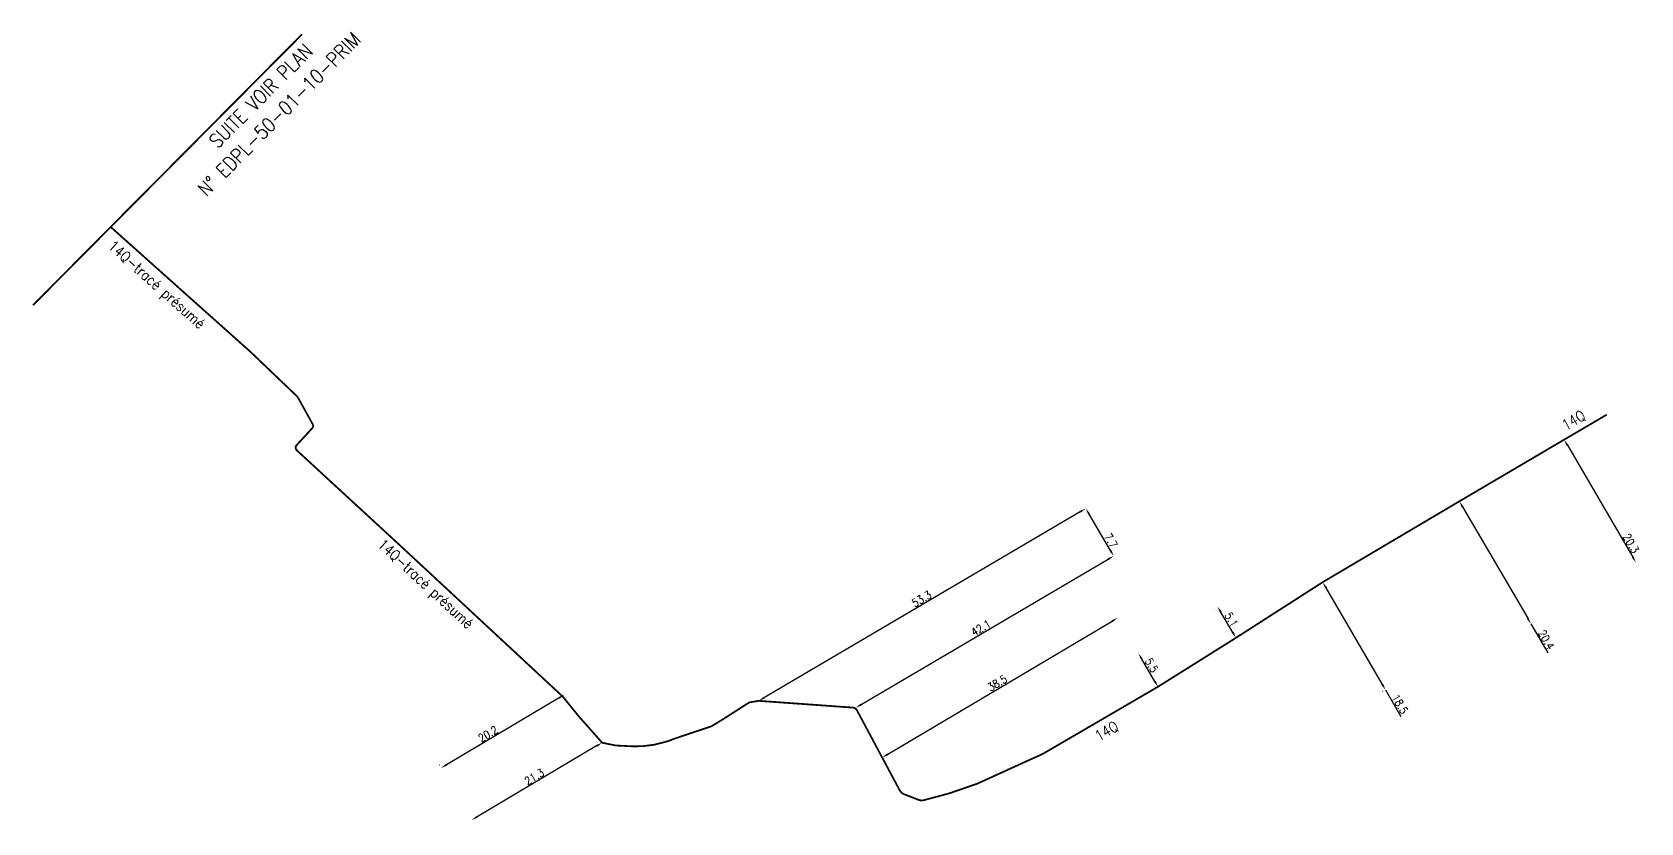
# Model space of a CAD drawing. Header units: millimetres. Extents: x 266003 to 267005, y 124000 to 124996.
# Drawn here: x 266778.6 to 267004.8, y 124747.5 to 124858.6 of the extents above; entities that cross this region are included whole.
import ezdxf
from ezdxf.enums import TextEntityAlignment as Align

# ---------------------------------------------------------------- set-up
doc = ezdxf.new("R2010")
doc.units = ezdxf.units.MM
doc.header["$PDMODE"] = 34
doc.linetypes.add('CENTER2', pattern=[28.575, 19.05, -3.175, 3.175, -3.175])
doc.linetypes.add('S_ST', pattern=[14, 8, -1.5, 0, -1.5, 0, -1.5, 0, -1.5])
doc.layers.get('DEFPOINTS').update_dxf_attribs({"linetype": 'CONTINUOUS'})
doc.layers.add('S_100', color=5, linetype='CONTINUOUS')
doc.layers.add('S_900', color=7, linetype='CONTINUOUS')
doc.styles.get("Standard").update_dxf_attribs({"font": 'romans.shx', "width": 0.85})
doc.dimstyles.get("Standard").update_dxf_attribs({"dimtxt": 1.5, "dimasz": 1.2, "dimexe": 0.625, "dimexo": 0.625, "dimgap": 0.25, "dimtad": 1, "dimdec": 1, "dimzin": 0, "dimdsep": 46, "dimtxsty": 'Standard', "dimcen": -0.5, "dimadec": 0, "dimazin": 0, "dimtfac": 1, "dimtdec": 1, "dimtmove": 0, "dimatfit": 3, "dimfxl": 0, "dimtolj": 1, "dimtzin": 0, "dimarcsym": 0})

# ---------------------------------------------------------------- blocks, each defined once
blk = doc.blocks.new('*D71')
at = {"layer": 'DEFPOINTS', "color": 0, "linetype": 'Continuous'}
for p in [(266931.24, 124776.29), (266931.24, 124776.29), (266898.14, 124756.65)]:
    blk.add_point(p, dxfattribs=at)
at = {"layer": 'S_100', "color": 0, "linetype": 'Continuous', "lineweight": -2}
blk.add_line((266898.91, 124757.11), (266930.47, 124775.83), dxfattribs=at)
at = {"layer": 'S_100', "color": 0, "linetype": 'Continuous'}
for points in [[(266930.39, 124775.96), (266930.54, 124775.7), (266931.24, 124776.29)], [(266898.83, 124757.24), (266898.99, 124756.98), (266898.14, 124756.65)]]:
    blk.add_solid(points, dxfattribs=at)
at = {"layer": 'S_100', "color": 0, "linetype": 'Continuous', "insert": (266914.31, 124767.12), "char_height": 1.125, "attachment_point": 5, "rotation": 30.6821}
blk.add_mtext('\\A1;38.5', dxfattribs=at)
blk = doc.blocks.new('*D72')
at = {"layer": 'DEFPOINTS', "color": 0, "linetype": 'Continuous'}
for p in [(266930.68, 124784.98), (266930.68, 124784.98), (266894.39, 124763.64)]:
    blk.add_point(p, dxfattribs=at)
at = {"layer": 'S_100', "color": 0, "linetype": 'Continuous', "lineweight": -2}
for p, q in [((266895.16, 124764.09), (266929.9, 124784.53)), ((266894.15, 124764.04), (266894.15, 124764.04))]:
    blk.add_line(p, q, dxfattribs=at)
at = {"layer": 'S_100', "color": 0, "linetype": 'Continuous'}
for points in [[(266929.82, 124784.66), (266929.98, 124784.4), (266930.68, 124784.98)], [(266895.09, 124764.22), (266895.24, 124763.97), (266894.39, 124763.64)]]:
    blk.add_solid(points, dxfattribs=at)
at = {"layer": 'S_100', "color": 0, "linetype": 'Continuous', "insert": (266912, 124774.87), "char_height": 1.125, "attachment_point": 5, "rotation": 30.4651}
blk.add_mtext('\\A1;42.1', dxfattribs=at)
blk = doc.blocks.new('*D73')
at = {"layer": 'DEFPOINTS', "color": 0, "linetype": 'Continuous'}
for p in [(266926.75, 124791.66), (266880.77, 124764.62), (266880.77, 124764.62)]:
    blk.add_point(p, dxfattribs=at)
at = {"layer": 'S_100', "color": 0, "linetype": 'Continuous', "lineweight": -2}
blk.add_line((266925.98, 124791.2), (266881.55, 124765.08), dxfattribs=at)
at = {"layer": 'S_100', "color": 0, "linetype": 'Continuous'}
for points in [[(266925.9, 124791.33), (266926.05, 124791.07), (266926.75, 124791.66)], [(266881.47, 124765.2), (266881.62, 124764.95), (266880.77, 124764.62)]]:
    blk.add_solid(points, dxfattribs=at)
at = {"layer": 'S_100', "color": 0, "linetype": 'Continuous', "insert": (266903.67, 124778.95), "char_height": 1.125, "attachment_point": 5, "rotation": 30.4574}
blk.add_mtext('\\A1;53.3', dxfattribs=at)
blk = doc.blocks.new('*D74')
at = {"layer": 'DEFPOINTS', "color": 0, "linetype": 'Continuous'}
for p in [(266858.74, 124758.73), (266840.42, 124747.87), (266840.42, 124747.87)]:
    blk.add_point(p, dxfattribs=at)
at = {"layer": 'S_100', "color": 0, "linetype": 'Continuous', "lineweight": -2}
for p, q in [((266857.97, 124758.27), (266841.19, 124748.33)), ((266840.66, 124747.47), (266840.66, 124747.47))]:
    blk.add_line(p, q, dxfattribs=at)
at = {"layer": 'S_100', "color": 0, "linetype": 'Continuous'}
for points in [[(266857.89, 124758.4), (266858.04, 124758.15), (266858.74, 124758.73)], [(266841.11, 124748.46), (266841.27, 124748.2), (266840.42, 124747.87)]]:
    blk.add_solid(points, dxfattribs=at)
at = {"layer": 'S_100', "color": 0, "linetype": 'Continuous', "insert": (266849.2, 124753.95), "char_height": 1.125, "attachment_point": 5, "rotation": 30.659}
blk.add_mtext('\\A1;21.3', dxfattribs=at)
blk = doc.blocks.new('*D75')
at = {"layer": 'DEFPOINTS', "color": 0, "linetype": 'Continuous'}
for p in [(266853.45, 124765.49), (266836.08, 124755.17), (266836.09, 124755.16)]:
    blk.add_point(p, dxfattribs=at)
at = {"layer": 'S_100', "color": 0, "linetype": 'Continuous', "lineweight": -2}
for p, q in [((266852.68, 124765.03), (266836.86, 124755.63)), ((266835.85, 124755.57), (266835.84, 124755.58))]:
    blk.add_line(p, q, dxfattribs=at)
at = {"layer": 'S_100', "color": 0, "linetype": 'Continuous'}
for points in [[(266852.6, 124765.15), (266852.76, 124764.9), (266853.45, 124765.49)], [(266836.78, 124755.76), (266836.93, 124755.5), (266836.08, 124755.17)]]:
    blk.add_solid(points, dxfattribs=at)
at = {"layer": 'S_100', "color": 0, "linetype": 'Continuous', "insert": (266842.7, 124759.97), "char_height": 1.125, "attachment_point": 5, "rotation": 30.6947}
blk.add_mtext('\\A1;20.2', dxfattribs=at)
blk = doc.blocks.new('*D76')
at = {"layer": 'DEFPOINTS', "color": 0, "linetype": 'Continuous'}
for p in [(266945.28, 124777.87), (266945.28, 124777.87), (266947.87, 124773.48)]:
    blk.add_point(p, dxfattribs=at)
at = {"layer": 'S_100', "color": 0, "linetype": 'Continuous', "lineweight": -2}
for p, q in [((266944.88, 124777.64), (266944.88, 124777.64)), ((266947.41, 124774.25), (266945.74, 124777.1))]:
    blk.add_line(p, q, dxfattribs=at)
at = {"layer": 'S_100', "color": 0, "linetype": 'Continuous'}
for points in [[(266945.87, 124777.17), (266945.61, 124777.02), (266945.28, 124777.87)], [(266947.54, 124774.33), (266947.28, 124774.18), (266947.87, 124773.48)]]:
    blk.add_solid(points, dxfattribs=at)
at = {"layer": 'S_100', "color": 0, "linetype": 'Continuous', "insert": (266947.22, 124776.05), "char_height": 1.125, "attachment_point": 5, "rotation": 300.4423}
blk.add_mtext('\\A1;5.1', dxfattribs=at)
blk = doc.blocks.new('*D77')
at = {"layer": 'DEFPOINTS', "color": 0, "linetype": 'Continuous'}
for p in [(266934.14, 124771.32), (266934.14, 124771.32), (266936.92, 124766.58)]:
    blk.add_point(p, dxfattribs=at)
at = {"layer": 'S_100', "color": 0, "linetype": 'Continuous', "lineweight": -2}
blk.add_line((266936.46, 124767.35), (266934.6, 124770.55), dxfattribs=at)
at = {"layer": 'S_100', "color": 0, "linetype": 'Continuous'}
for points in [[(266934.72, 124770.62), (266934.47, 124770.47), (266934.14, 124771.32)], [(266936.59, 124767.43), (266936.33, 124767.28), (266936.92, 124766.58)]]:
    blk.add_solid(points, dxfattribs=at)
at = {"layer": 'S_100', "color": 0, "linetype": 'Continuous', "insert": (266936, 124769.62), "char_height": 1.125, "attachment_point": 5, "rotation": 300.2939}
blk.add_mtext('\\A1;5.5', dxfattribs=at)
blk = doc.blocks.new('*D78')
at = {"layer": 'DEFPOINTS', "color": 0, "linetype": 'Continuous'}
for p in [(266960.06, 124781.3), (266968.9, 124766.16), (266968.92, 124766.17)]:
    blk.add_point(p, dxfattribs=at)
at = {"layer": 'S_100', "color": 0, "linetype": 'Continuous', "lineweight": -2}
for p, q in [((266960.47, 124781.54), (266960.47, 124781.54)), ((266960.52, 124780.52), (266968.44, 124766.93)), ((266968.52, 124765.93), (266968.49, 124765.92)), ((266968.9, 124766.16), (266971.07, 124762.42))]:
    blk.add_line(p, q, dxfattribs=at)
at = {"layer": 'S_100', "color": 0, "linetype": 'Continuous'}
for points in [[(266960.65, 124780.6), (266960.39, 124780.45), (266960.06, 124781.3)], [(266968.57, 124767.01), (266968.31, 124766.86), (266968.9, 124766.16)]]:
    blk.add_solid(points, dxfattribs=at)
at = {"layer": 'S_100', "color": 0, "linetype": 'Continuous', "insert": (266970.92, 124764.16), "char_height": 1.125, "attachment_point": 5, "rotation": 300.2468}
blk.add_mtext('\\A1;18.5', dxfattribs=at)
blk = doc.blocks.new('*D79')
at = {"layer": 'DEFPOINTS', "color": 0, "linetype": 'Continuous'}
for p in [(266979.28, 124792.67), (266989.34, 124775.44), (266989.34, 124775.44)]:
    blk.add_point(p, dxfattribs=at)
at = {"layer": 'S_100', "color": 0, "linetype": 'Continuous', "lineweight": -2}
for p, q in [((266979.74, 124791.89), (266988.89, 124776.22)), ((266989.34, 124775.44), (266991.7, 124771.39))]:
    blk.add_line(p, q, dxfattribs=at)
at = {"layer": 'S_100', "color": 0, "linetype": 'Continuous'}
for points in [[(266979.87, 124791.97), (266979.61, 124791.82), (266979.28, 124792.67)], [(266989.02, 124776.29), (266988.76, 124776.14), (266989.34, 124775.44)]]:
    blk.add_solid(points, dxfattribs=at)
at = {"layer": 'S_100', "color": 0, "linetype": 'Continuous', "insert": (266991.51, 124773.21), "char_height": 1.125, "attachment_point": 5, "rotation": 300.2798}
blk.add_mtext('\\A1;20.4', dxfattribs=at)
blk = doc.blocks.new('*D80')
at = {"layer": 'DEFPOINTS', "color": 0, "linetype": 'Continuous'}
for p in [(266994.02, 124801.34), (267004.11, 124784.06), (267004.11, 124784.06)]:
    blk.add_point(p, dxfattribs=at)
at = {"layer": 'S_100', "color": 0, "linetype": 'Continuous', "lineweight": -2}
for p, q in [((266993.62, 124801.1), (266993.62, 124801.1)), ((266994.47, 124800.56), (267003.66, 124784.84)), ((267003.7, 124783.83), (267003.7, 124783.83))]:
    blk.add_line(p, q, dxfattribs=at)
at = {"layer": 'S_100', "color": 0, "linetype": 'Continuous'}
for points in [[(266994.6, 124800.64), (266994.35, 124800.49), (266994.02, 124801.34)], [(267003.78, 124784.92), (267003.53, 124784.76), (267004.11, 124784.06)]]:
    blk.add_solid(points, dxfattribs=at)
at = {"layer": 'S_100', "color": 0, "linetype": 'Continuous', "insert": (267003.41, 124786.75), "char_height": 1.125, "attachment_point": 5, "rotation": 300.2798}
blk.add_mtext('\\A1;20.3', dxfattribs=at)
blk = doc.blocks.new('*D81')
at = {"layer": 'DEFPOINTS', "color": 0, "linetype": 'Continuous'}
for p in [(266926.75, 124791.66), (266926.75, 124791.66), (266930.68, 124784.98)]:
    blk.add_point(p, dxfattribs=at)
at = {"layer": 'S_100', "color": 0, "linetype": 'Continuous', "lineweight": -2}
blk.add_line((266930.22, 124785.76), (266927.21, 124790.88), dxfattribs=at)
at = {"layer": 'S_100', "color": 0, "linetype": 'Continuous'}
for points in [[(266927.34, 124790.96), (266927.08, 124790.81), (266926.75, 124791.66)], [(266930.35, 124785.84), (266930.09, 124785.68), (266930.68, 124784.98)]]:
    blk.add_solid(points, dxfattribs=at)
at = {"layer": 'S_100', "color": 0, "linetype": 'Continuous', "insert": (266930.28, 124787.14), "char_height": 1.125, "attachment_point": 5, "rotation": 300.4574}
blk.add_mtext('\\A1;7.7', dxfattribs=at)

msp = doc.modelspace()

# ---------------------------------------------------------------- linework, layer by layer
at = {"layer": 'S_100', "linetype": 'S_ST', "flags": 128}
msp.add_lwpolyline([(266979.28, 124792.67, 0.25, 0.25, 0), (266960.06, 124781.3, 0.25, 0.25, 0), (266947.87, 124773.48, 0.25, 0.25, 0), (266947.87, 124773.48, 0.25, 0.25, 0), (266936.9, 124766.6, 0.25, 0.25, 0), (266921.12, 124757.4, 0.25, 0.25, -0.025198), (266920.22, 124756.94, 0.25, 0.25, 0), (266911.48, 124752.97, 0.25, 0.25, 0), (266907.55, 124751.61, 0.25, 0.25, 0), (266904.01, 124750.66, 0.25, 0.25, -0.158479), (266903.24, 124750.7, 0.25, 0.25, 0), (266901.24, 124751.47, 0.25, 0.25, -0.179951), (266900.58, 124752.05, 0.25, 0.25, 0), (266899.33, 124754.39, 0.25, 0.25, 0), (266894.58, 124763.27, 0.25, 0.25, 0.257453), (266893.98, 124763.67, 0.25, 0.25, 0), (266880.89, 124764.61, 0.25, 0.25, 0.057661), (266880.66, 124764.6, 0.25, 0.25, 0), (266879.55, 124764.42, 0.25, 0.25, 0.103401), (266879.36, 124764.35, 0.25, 0.25, 0), (266875.89, 124762.13, 0.25, 0.25, -0.00609), (266875.88, 124762.12, 0.25, 0.25, 0), (266874.16, 124761.07, 0.25, 0.25, -0.03699), (266874.07, 124761.03, 0.25, 0.25, 0), (266868.77, 124759.25, 0.25, 0.25, 0), (266867.98, 124758.94, 0.25, 0.25, -0.0308), (266867.9, 124758.92, 0.25, 0.25, 0), (266866.12, 124758.46, 0.25, 0.25, -0.031639), (266866.03, 124758.44, 0.25, 0.25, 0), (266864.47, 124758.25, 0.25, 0.25, -0.026363), (266864.39, 124758.24, 0.25, 0.25, 0), (266863.13, 124758.22, 0.25, 0.25, -0.032259), (266863.04, 124758.22, 0.25, 0.25, 0), (266860.66, 124758.34, 0.25, 0.25, -0.036612), (266860.55, 124758.36, 0.25, 0.25, 0), (266858.9, 124758.7, 0.25, 0.25, -0.161945), (266858.63, 124758.86, 0.25, 0.25, 0), (266855.47, 124762.43, 0.25, 0.25, -0.036644), (266855.42, 124762.48, 0.25, 0.25, 0), (266853.24, 124765.18, 0.25, 0.25, 0.035733), (266853.19, 124765.23, 0.25, 0.25, 0), (266830.71, 124786.11, 0.25, 0.25, 0), (266815.88, 124799.77, 0.25, 0.25, 0), (266815.8, 124799.85, 0.25, 0.25, -0.414214), (266815.77, 124800.55, 0.25, 0.25, 0), (266817.97, 124802.94, 0.25, 0.25, 0.323103), (266818.04, 124803.52, 0.25, 0.25, 0), (266815.92, 124807.35, 0.25, 0.25, 0), (266809.33, 124813.65, 0.25, 0.25, -0.437358), (266809.33, 124813.65, 0.25, 0.25, 0), (266809.33, 124813.65, 0.25, 0.25, 0), (266789.64, 124831.24, 0, 0, 0)], format="xyseb", dxfattribs=at)
at = {"layer": 'S_100', "linetype": 'S_ST', "const_width": 0.25, "flags": 128}
msp.add_lwpolyline([(266979.28, 124792.67), (266994.02, 124801.34), (267000, 124804.85)], dxfattribs=at)
at = {"layer": 'S_900', "linetype": 'CENTER2', "ltscale": 0.5, "const_width": 0.25, "flags": 128}
msp.add_lwpolyline([(266778.72, 124820.25), (266816.55, 124858.33)], dxfattribs=at)

# ---------------------------------------------------------------- texts
at = {"layer": 'S_100', "linetype": 'Continuous', "width": 0.85}
for s, rotation, p in [('14Q-tracé présumé', 318.2594, (266789.14, 124828.37)), ('14Q', 30.3967, (266994.26, 124802.57)), ('14Q-tracé présumé', 317.2551, (266827.05, 124786.44)), ('14Q', 30.2234, (266928.59, 124758.88))]:
    msp.add_text(s, height=1.5, rotation=rotation, dxfattribs=at).set_placement(p)
at = {"layer": 'S_900', "width": 0.85}
for s, p in [('N° EDPL-50-01-10-PRIM', (266814.03, 124846.41)), ('SUITE VOIR PLAN', (266811.45, 124848.98))]:
    msp.add_text(s, height=2, rotation=45.1899, dxfattribs=at).set_placement(p, align=Align.CENTER)

# ---------------------------------------------------------------- dimensions: what is measured, and where the dimension line sits
at = {"layer": 'S_100', "linetype": 'Continuous'}
for base, p1, p2, angle, text, picture, middle in [((267004.11, 124784.06), (266994.02, 124801.34), (267004.11, 124784.06), 120.2798, '20.3', '*D80', (267002.76, 124786.37)), ((266989.34, 124775.44), (266979.28, 124792.67), (266989.34, 124775.44), 120.2798, '20.4', '*D79', (266990.86, 124772.83)), ((266968.9, 124766.16), (266960.06, 124781.3), (266968.92, 124766.17), 120.2468, '18.5', '*D78', (266970.28, 124763.79))]:
    dim = msp.add_linear_dim(base=base, p1=p1, p2=p2, angle=angle, text=text, dimstyle='Standard', override={"dimscale": 0.75}, dxfattribs=at)
    dim.commit()
    dim.dimension.update_dxf_attribs({"geometry": picture, "text_midpoint": middle, "dimtype": 160})
for base, p1, p2, angle, picture, middle, dimtype in [((266880.77, 124764.62), (266926.75, 124791.66), (266880.77, 124764.62), 30.4574, '*D73', (266904.05, 124778.31), 160), ((266926.7516, 124791.6582), (266930.6765, 124784.9837), (266926.7516, 124791.6582), 120.4574, '*D81', (266929.6337, 124786.757), 161), ((266930.68, 124784.98), (266894.39, 124763.64), (266930.68, 124784.98), 210.4651, '*D72', (266912.38, 124774.22), 160), ((266945.28, 124777.87), (266947.87, 124773.48), (266945.28, 124777.87), 300.4423, '*D76', (266946.58, 124775.67), 160), ((266931.24, 124776.29), (266898.14, 124756.65), (266931.24, 124776.29), 30.6821, '*D71', (266914.69, 124766.47), 161), ((266934.14, 124771.32), (266936.92, 124766.58), (266934.14, 124771.32), 300.2939, '*D77', (266935.36, 124769.25), 160), ((266836.08, 124755.17), (266853.45, 124765.49), (266836.09, 124755.16), 30.6947, '*D75', (266843.08, 124759.33), 160), ((266840.42, 124747.87), (266858.74, 124758.73), (266840.42, 124747.87), 30.659, '*D74', (266849.58, 124753.3), 160)]:
    dim = msp.add_linear_dim(base=base, p1=p1, p2=p2, angle=angle, dimstyle='Standard', override={"dimscale": 0.75}, dxfattribs=at)
    dim.commit()
    dim.dimension.update_dxf_attribs({"geometry": picture, "text_midpoint": middle, "dimtype": dimtype})

doc.saveas('drawing.dxf')
